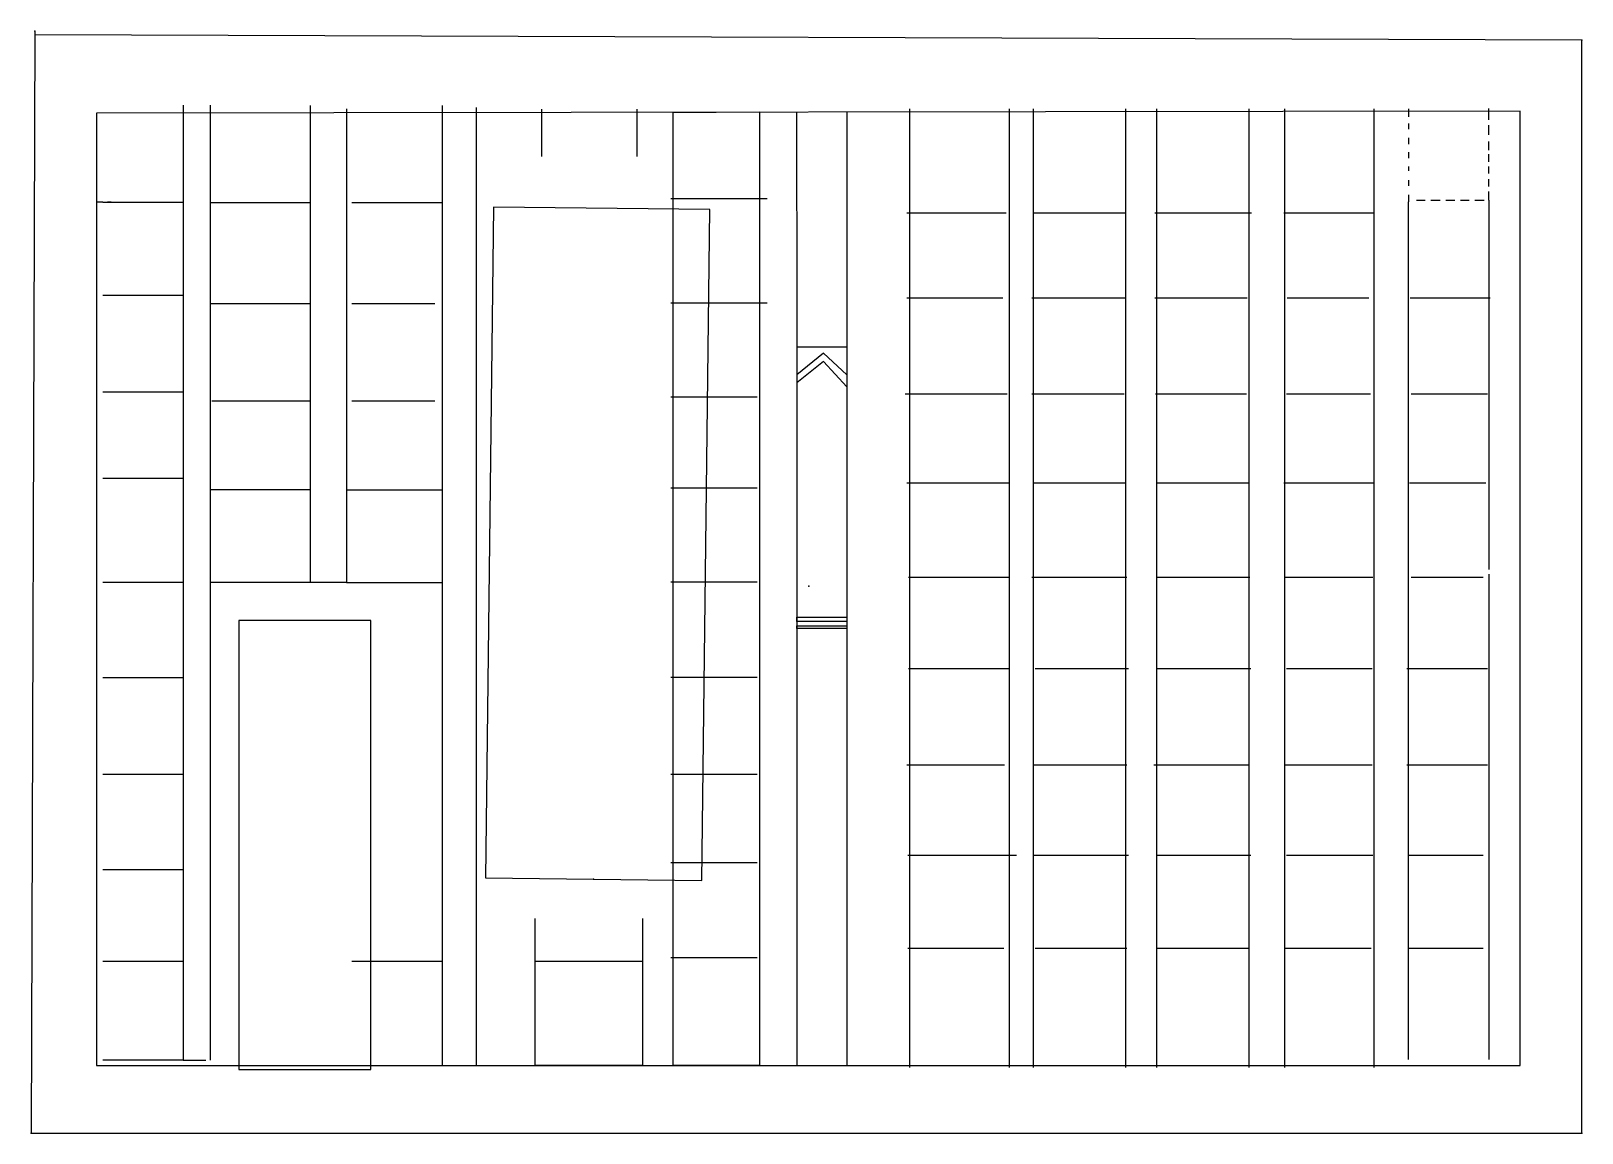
# Model space of a CAD drawing. Header units: millimetres. Extents: x -94 to 93, y -66 to 67.
import ezdxf

# ---------------------------------------------------------------- set-up
doc = ezdxf.new("R2010")
doc.units = ezdxf.units.MM
doc.header["$MEASUREMENT"] = 0
for name, color, linetype in [('人間完了 v1_Sketch2', 7, 'Continuous'), ('人間完了 v1_Sketch3', 7, 'Continuous'), ('人間完了 v1_Sketch4', 7, 'Continuous'), ('人間完了 v1_Sketch5', 7, 'Continuous')]:
    doc.layers.add(name, color=color, linetype=linetype)

msp = doc.modelspace()

# ---------------------------------------------------------------- linework, layer by layer
at = {"layer": '人間完了 v1_Sketch2'}
for p, q in [((-93.19, 66.81), (-93.63, -65.84)), ((93.09, 65.72), (-93.19, 66.34)), ((93.09, -65.84), (93.09, 65.72)), ((85.65, 57.15), (-85.75, 56.93)), ((-85.75, 56.93), (-85.75, -57.72)), ((-1.47, 57.04), (-1.44, 33.21)), ((4.58, 57.04), (4.58, -57.72)), ((85.65, -57.72), (85.65, 57.15)), ((-85.75, 46.24), (-85, 46.24)), ((-84.41, 46.24), (-84, 46.24)), ((-1.44, 33.21), (-1.44, -57.72)), ((-1.44, 28.8), (-1, 28.8)), ((1.79, 28.03), (-1.44, 25.44)), ((-1, 28.8), (4.58, 28.8)), ((4.58, 25.41), (1.79, 28.03)), ((1.79, 27.05), (-1.44, 24.47)), ((4.58, 23.98), (1.79, 27.05)), ((-1.44, -3.74), (4.58, -3.74)), ((-1.44, -4.25), (-1.44, -3.74)), ((4.58, -4.25), (-1.44, -4.25)), ((-1.44, -4.79), (4.58, -4.79)), ((-1.44, -5.09), (-1.44, -4.79)), ((4.58, -5.09), (-1.44, -5.09)), ((4.58, -3.74), (4.58, -4.25)), ((4.58, -4.79), (4.58, -5.09)), ((-85.75, -57.72), (85.65, -57.72)), ((-93.63, -65.84), (93.09, -65.84))]:
    msp.add_line(p, q, dxfattribs=at)
for p in [(-93.19, 66.81), (93.09, 65.72), (0, 0), (-93.63, -65.84), (93.09, -65.84)]:
    msp.add_point(p, dxfattribs=at)
at = {"layer": '人間完了 v1_Sketch3'}
for p, q in [((-75.33, 57.88), (-75.33, -57.06)), ((-72.05, 57.88), (-72.05, -57.06)), ((-60, 0.41), (-60, 57.85)), ((-55.63, 57.44), (-55.63, 0.41)), ((-44.14, 57.85), (-44.14, -57.72)), ((-40, -57.72), (-40, 57.59)), ((-16.32, 56.99), (-5.93, 57.09)), ((-16.32, -57.72), (-16.32, 56.99)), ((-5.93, 57.09), (-5.93, -57.72)), ((12.14, 57.44), (12.14, -57.95)), ((24.14, 57.44), (24.14, -57.95)), ((27.01, 57.44), (27.01, -57.95)), ((38.12, 57.44), (38.12, -57.95)), ((41.88, 57.44), (41.88, -57.95)), ((52.99, 57.44), (52.99, -57.95)), ((57.29, 57.44), (57.29, -57.95)), ((68.04, 57.44), (68.04, -57.95)), ((72.19, 57.44), (72.19, 56.5)), ((81.86, 56.13), (81.86, 57.5)), ((72.19, 55.69), (72.19, 55)), ((81.86, 54.33), (81.86, 55.5)), ((72.19, 53.95), (72.19, 53.18)), ((81.86, 52.48), (81.86, 53.5)), ((72.19, 52.24), (72.19, 51.5)), ((72.19, 50.5), (72.19, 50)), ((81.86, 51.07), (81.86, 52)), ((81.86, 49.65), (81.86, 50.5)), ((72.19, 48.85), (72.19, 48.17)), ((81.86, 48.09), (81.86, 49)), ((72.19, 47.1), (72.19, 46.24)), ((81.86, 46.44), (81.86, 47.5)), ((-75.33, 46.16), (-85, 46.16)), ((72.19, -57), (72.19, 46.24)), ((73.16, 46.44), (74.23, 46.44)), ((74.9, 46.44), (76, 46.44)), ((76.7, 46.44), (77.77, 46.44)), ((78.46, 46.44), (79.5, 46.44)), ((80.19, 46.44), (81.33, 46.44)), ((81.86, 46.44), (81.86, 2)), ((-85, 35), (-75.33, 35)), ((-75.33, 23.36), (-85, 23.36)), ((-75.33, 12.95), (-85, 12.95)), ((-60, 11.59), (-72.05, 11.59)), ((-55.63, 11.59), (-44.14, 11.59)), ((-75.33, 0.41), (-85, 0.41)), ((-60, 0.41), (-72.05, 0.41)), ((-55.63, 0.41), (-60, 0.41)), ((-55.63, 0.41), (-44.14, 0.41)), ((81.86, 1.42), (81.86, -0.26)), ((81.86, -0.26), (81.86, -45)), ((-75.33, -11.06), (-85, -11.06)), ((-75.33, -22.69), (-85, -22.69)), ((-75.33, -34.16), (-85, -34.16)), ((-32.92, -42.83), (-32.92, -40)), ((-20, -40), (-20, -57.72)), ((-32.92, -57.72), (-32.92, -42.83)), ((-75.33, -45.18), (-85, -45.18)), ((-44.14, -45.18), (-55, -45.18)), ((-20, -45.18), (-32.92, -45.18)), ((81.86, -45), (81.86, -57)), ((-75.33, -57.06), (-85, -57.06)), ((-75.33, -57.06), (-72.6, -57.06)), ((-44.14, -57.72), (-40, -57.72)), ((-20, -57.72), (-32.92, -57.72)), ((-5.93, -57.72), (-16.32, -57.72))]:
    msp.add_line(p, q, dxfattribs=at)
msp.add_point((0, 0), dxfattribs=at)
at = {"layer": '人間完了 v1_Sketch4'}
for p, q in [((-32.19, 57.41), (-32.19, 51.7)), ((-20.68, 57.41), (-20.68, 51.7)), ((-72.05, 46.18), (-60, 46.18)), ((-55, 46.18), (-44.08, 46.18)), ((-16.59, 46.66), (-5, 46.66)), ((11.82, 44.92), (23.77, 44.92)), ((27.15, 44.92), (38.18, 44.92)), ((41.66, 44.92), (53.31, 44.92)), ((57.19, 44.92), (68.13, 44.92)), ((-71.95, 34), (-60, 34)), ((-55, 34), (-45, 34)), ((-16.59, 34.1), (-5, 34.1)), ((11.82, 34.7), (23.37, 34.7)), ((26.84, 34.7), (38.18, 34.7)), ((41.66, 34.7), (52.8, 34.7)), ((57.6, 34.7), (67.41, 34.7)), ((72.42, 34.7), (82.03, 34.7)), ((-16.59, 22.78), (-6.22, 22.78)), ((11.61, 23.15), (23.88, 23.15)), ((26.84, 23.15), (37.98, 23.15)), ((41.76, 23.15), (52.7, 23.15)), ((57.5, 23.15), (67.62, 23.15)), ((72.52, 23.15), (81.72, 23.15)), ((-71.86, 22.3), (-60, 22.3)), ((-55, 22.3), (-45, 22.3)), ((-16.59, 11.84), (-6.22, 11.84)), ((11.82, 12.42), (24.08, 12.42)), ((27.15, 12.42), (38.08, 12.42)), ((41.86, 12.42), (52.9, 12.42)), ((57.19, 12.42), (68.03, 12.42)), ((72.32, 12.42), (81.52, 12.42)), ((-16.59, 0.52), (-6.22, 0.52)), ((12.02, 1.08), (24.08, 1.08)), ((26.84, 1.08), (38.29, 1.08)), ((41.86, 1.08), (53.11, 1.08)), ((57.3, 1.08), (67.93, 1.08)), ((72.52, 1.08), (81.21, 1.08)), ((-16.59, -10.98), (-6.22, -10.98)), ((24.08, -9.96), (12.02, -9.96)), ((38.49, -9.96), (27.25, -9.96)), ((53.21, -9.96), (41.97, -9.96)), ((67.82, -9.96), (57.5, -9.96)), ((81.72, -9.96), (72.01, -9.96)), ((11.82, -21.51), (23.57, -21.51)), ((27.15, -21.51), (38.29, -21.51)), ((41.56, -21.51), (53, -21.51)), ((57.4, -21.51), (67.82, -21.51)), ((72.01, -21.51), (81.72, -21.51)), ((-16.59, -22.63), (-6.22, -22.63)), ((-16.59, -33.26), (-6.22, -33.26)), ((25, -32.44), (11.92, -32.44)), ((38.49, -32.44), (27.15, -32.44)), ((53.21, -32.44), (41.86, -32.44)), ((67.93, -32.44), (57.5, -32.44)), ((81.21, -32.44), (72.22, -32.44)), ((-16.59, -44.71), (-6.22, -44.71)), ((11.92, -43.58), (23.47, -43.58)), ((27.25, -43.58), (38.29, -43.58)), ((41.86, -43.58), (53, -43.58)), ((57.3, -43.58), (67.72, -43.58)), ((72.22, -43.58), (81.21, -43.58))]:
    msp.add_line(p, q, dxfattribs=at)
msp.add_point((0, 0), dxfattribs=at)
at = {"layer": '人間完了 v1_Sketch5'}
for p, q in [((-37.96, 45.63), (-38.92, -35.14)), ((-11.92, 45.32), (-37.96, 45.63)), ((-12.88, -35.45), (-11.92, 45.32)), ((-68.62, -4.13), (-68.62, -58.21)), ((-52.71, -4.13), (-68.62, -4.13)), ((-52.71, -58.21), (-52.71, -4.13)), ((-38.92, -35.14), (-12.88, -35.45)), ((-68.62, -58.21), (-52.71, -58.21))]:
    msp.add_line(p, q, dxfattribs=at)
for p in [(0, 0), (-25.9, -35.29)]:
    msp.add_point(p, dxfattribs=at)

doc.saveas('drawing.dxf')
